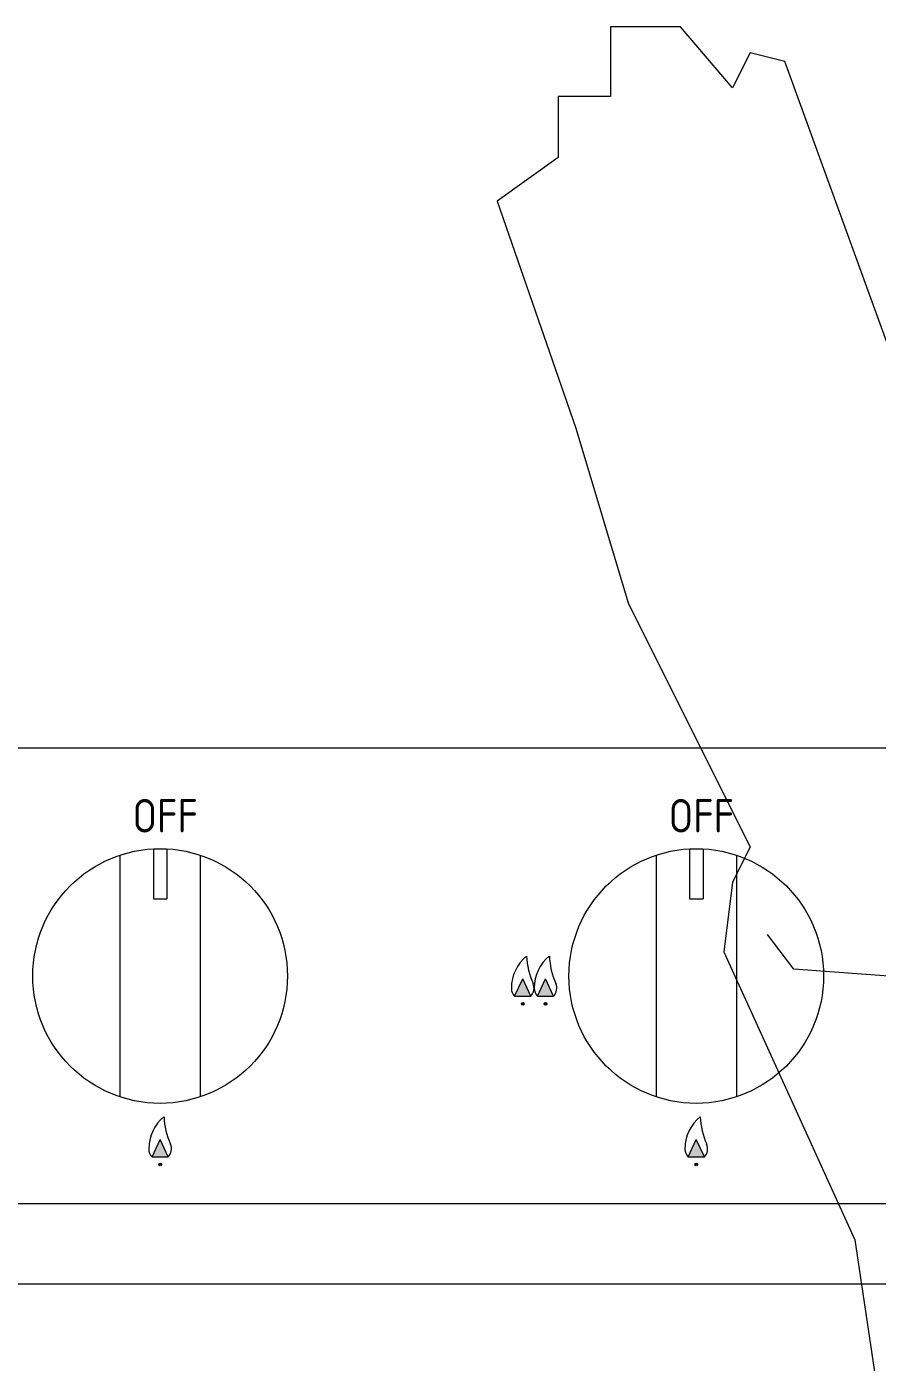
# Model space of a CAD drawing. Header units: millimetres. Extents: x 3104083 to 3173399, y -3165492 to -3044687.
# Drawn here: x 3115974.8 to 3116101.8, y -3113853.1 to -3113653.8 of the extents above; entities that cross this region are included whole.
import ezdxf

# ---------------------------------------------------------------- set-up
doc = ezdxf.new("R2010")
doc.units = ezdxf.units.MM
doc.header["$LTSCALE"] = 500
doc.header["$MEASUREMENT"] = 0
doc.layers.add('ZB_厨柜', color=7, linetype='CONTINUOUS')
doc.layers.add('zb厨柜', color=7, linetype='CONTINUOUS')
doc.layers.add('zb装饰', color=252, linetype='CONTINUOUS', lineweight=5)
doc.layers.add('电器', color=85, linetype='CONTINUOUS', lineweight=15)
doc.styles.add('工程字', font='gbenor.shx', dxfattribs={"bigfont": 'gbcbig.shx'})

# ---------------------------------------------------------------- blocks, each defined once
blk = doc.blocks.new('双灶具平面')
at = {"layer": '电器'}
for points in [[(216685.94, -106363.37), (216684.74, -106360.79), (216683.54, -106363.37)], [(216689.34, -106363.37), (216688.14, -106360.79), (216686.94, -106363.37)], [(216631.84, -106387.34), (216630.64, -106384.77), (216629.44, -106387.34)], [(216631.84, -106387.34), (216630.64, -106384.77), (216630.64, -106387.34)], [(216711.84, -106387.34), (216710.64, -106384.77), (216709.44, -106387.34)], [(216711.84, -106387.34), (216710.64, -106384.77), (216710.64, -106387.34)]]:
    blk.add_hatch(color=256, dxfattribs=at).paths.add_polyline_path(points)
h = blk.add_hatch(color=256, dxfattribs=at)
edge = h.paths.add_edge_path()
edge.add_arc((216684.74, -106364.52), 0.2, 191.4592, 508.6401)
edge.add_arc((216684.74, -106364.52), 0.2, 148.6401, 191.4592)
h = blk.add_hatch(color=256, dxfattribs=at)
edge = h.paths.add_edge_path()
edge.add_arc((216688.14, -106364.52), 0.2, 191.4592, 395.2586)
edge.add_arc((216688.14, -106364.52), 0.2, 35.2586, 191.4592)
h = blk.add_hatch(color=256, dxfattribs=at)
edge = h.paths.add_edge_path()
edge.add_arc((216630.64, -106388.49), 0.2, 191.4592, 504.4634)
edge.add_arc((216630.64, -106388.49), 0.2, 144.4634, 191.4592)
h = blk.add_hatch(color=256, dxfattribs=at)
edge = h.paths.add_edge_path()
edge.add_arc((216710.64, -106388.49), 0.2, 191.4592, 504.4634)
edge.add_arc((216710.64, -106388.49), 0.2, 144.4634, 191.4592)
for p, q in [((216860.64, -106326.37), (216400.64, -106326.37)), ((216624.64, -106342.34), (216624.64, -106378.39)), ((216629.64, -106341.39), (216629.64, -106348.87)), ((216631.64, -106341.39), (216631.64, -106348.87)), ((216636.64, -106342.34), (216636.64, -106378.39)), ((216704.64, -106342.34), (216704.64, -106378.39)), ((216709.64, -106341.39), (216709.64, -106348.87)), ((216711.64, -106341.39), (216711.64, -106348.87)), ((216716.64, -106342.34), (216716.64, -106378.39)), ((216629.64, -106348.87), (216631.64, -106348.87)), ((216709.64, -106348.87), (216711.64, -106348.87)), ((216683.54, -106363.37), (216684.74, -106360.79)), ((216685.94, -106363.37), (216684.74, -106360.79)), ((216686.94, -106363.37), (216688.14, -106360.79)), ((216689.34, -106363.37), (216688.14, -106360.79)), ((216683.54, -106363.37), (216685.94, -106363.37)), ((216686.94, -106363.37), (216689.34, -106363.37)), ((216629.44, -106387.34), (216630.64, -106384.77)), ((216631.84, -106387.34), (216630.64, -106384.77)), ((216709.44, -106387.34), (216710.64, -106384.77)), ((216711.84, -106387.34), (216710.64, -106384.77)), ((216629.44, -106387.34), (216631.84, -106387.34)), ((216709.44, -106387.34), (216711.84, -106387.34)), ((216860.64, -106394.37), (216400.64, -106394.37)), ((217004.64, -106406.37), (216256.64, -106406.37))]:
    blk.add_line(p, q, dxfattribs=at)
for centre, radius in [((216630.64, -106360.37), 19), ((216710.64, -106360.37), 19), ((216684.74, -106364.52), 0.2), ((216688.14, -106364.52), 0.2), ((216630.64, -106388.49), 0.2), ((216710.64, -106388.49), 0.2)]:
    blk.add_circle(centre, radius, dxfattribs=at)
for centre, radius, start, end in [((216689.26, -106362.18), 6.21, 129.4716, 180), ((216696.56, -106356.9), 11.25, 182.4799, 204.0706), ((216692.66, -106362.18), 6.21, 129.4716, 180), ((216699.96, -106356.9), 11.25, 182.4799, 204.0706), ((216684.74, -106362.18), 1.69, 180, 224.687), ((216684.74, -106362.18), 1.69, 315.313, 24.0706), ((216688.14, -106362.18), 1.69, 180, 224.687), ((216688.14, -106362.18), 1.69, 315.313, 24.0706), ((216635.16, -106386.16), 6.21, 129.4716, 180), ((216642.46, -106380.88), 11.25, 182.4799, 204.0706), ((216715.16, -106386.16), 6.21, 129.4716, 180), ((216722.46, -106380.88), 11.25, 182.4799, 204.0706), ((216630.64, -106386.16), 1.69, 180, 224.687), ((216630.64, -106386.16), 1.69, 315.313, 24.0706), ((216710.64, -106386.16), 1.69, 180, 224.687), ((216710.64, -106386.16), 1.69, 315.313, 24.0706)]:
    blk.add_arc(centre, radius, start, end, dxfattribs=at)
at = {"layer": '电器', "char_height": 5, "width": 22.44, "attachment_point": 1, "style": '工程字'}
for insert in [(216626.52, -106333.96), (216706.52, -106333.96)]:
    blk.add_mtext('OFF', dxfattribs=dict(at, insert=insert))
blk = doc.blocks.new('A$C42FC2733')
at = {"layer": 'zb装饰', "color": 252, "linetype": 'ByBlock'}
for p, q in [((612.09, 173.06), (578.23, 161.35)), ((618.6, 163.95), (612.09, 173.06)), ((627.71, 163.95), (618.6, 163.95)), ((627.71, 156.14), (627.71, 163.95)), ((578.23, 161.35), (552.18, 153.54)), ((638.13, 156.14), (627.71, 156.14)), ((638.13, 145.73), (638.13, 156.14)), ((552.18, 153.54), (515.72, 135.32)), ((629.02, 137.93), (638.13, 145.73)), ((500.09, 139.23), (457.11, 119.71)), ((510.51, 137.93), (500.09, 139.23)), ((515.72, 135.32), (510.51, 137.93)), ((634.23, 135.32), (629.02, 137.93)), ((632.92, 130.12), (634.23, 135.32)), ((497.48, 128.82), (502.69, 132.72)), ((589.95, 114.51), (632.92, 130.12)), ((496.18, 110.6), (497.48, 128.82)), ((457.11, 119.71), (431.07, 115.81))]:
    blk.add_line(p, q, dxfattribs=at)

msp = doc.modelspace()

# ---------------------------------------------------------------- block references
at = {"layer": 'ZB_厨柜', "color": 253}
msp.add_blockref('双灶具平面', (2899364.112, -3007435.117), dxfattribs=at)
at = {"layer": 'zb厨柜', "rotation": 89.99999999999999}
msp.add_blockref('A$C42FC2733', (3116218.106, -3114291.971), dxfattribs=at)

doc.saveas('drawing.dxf')
